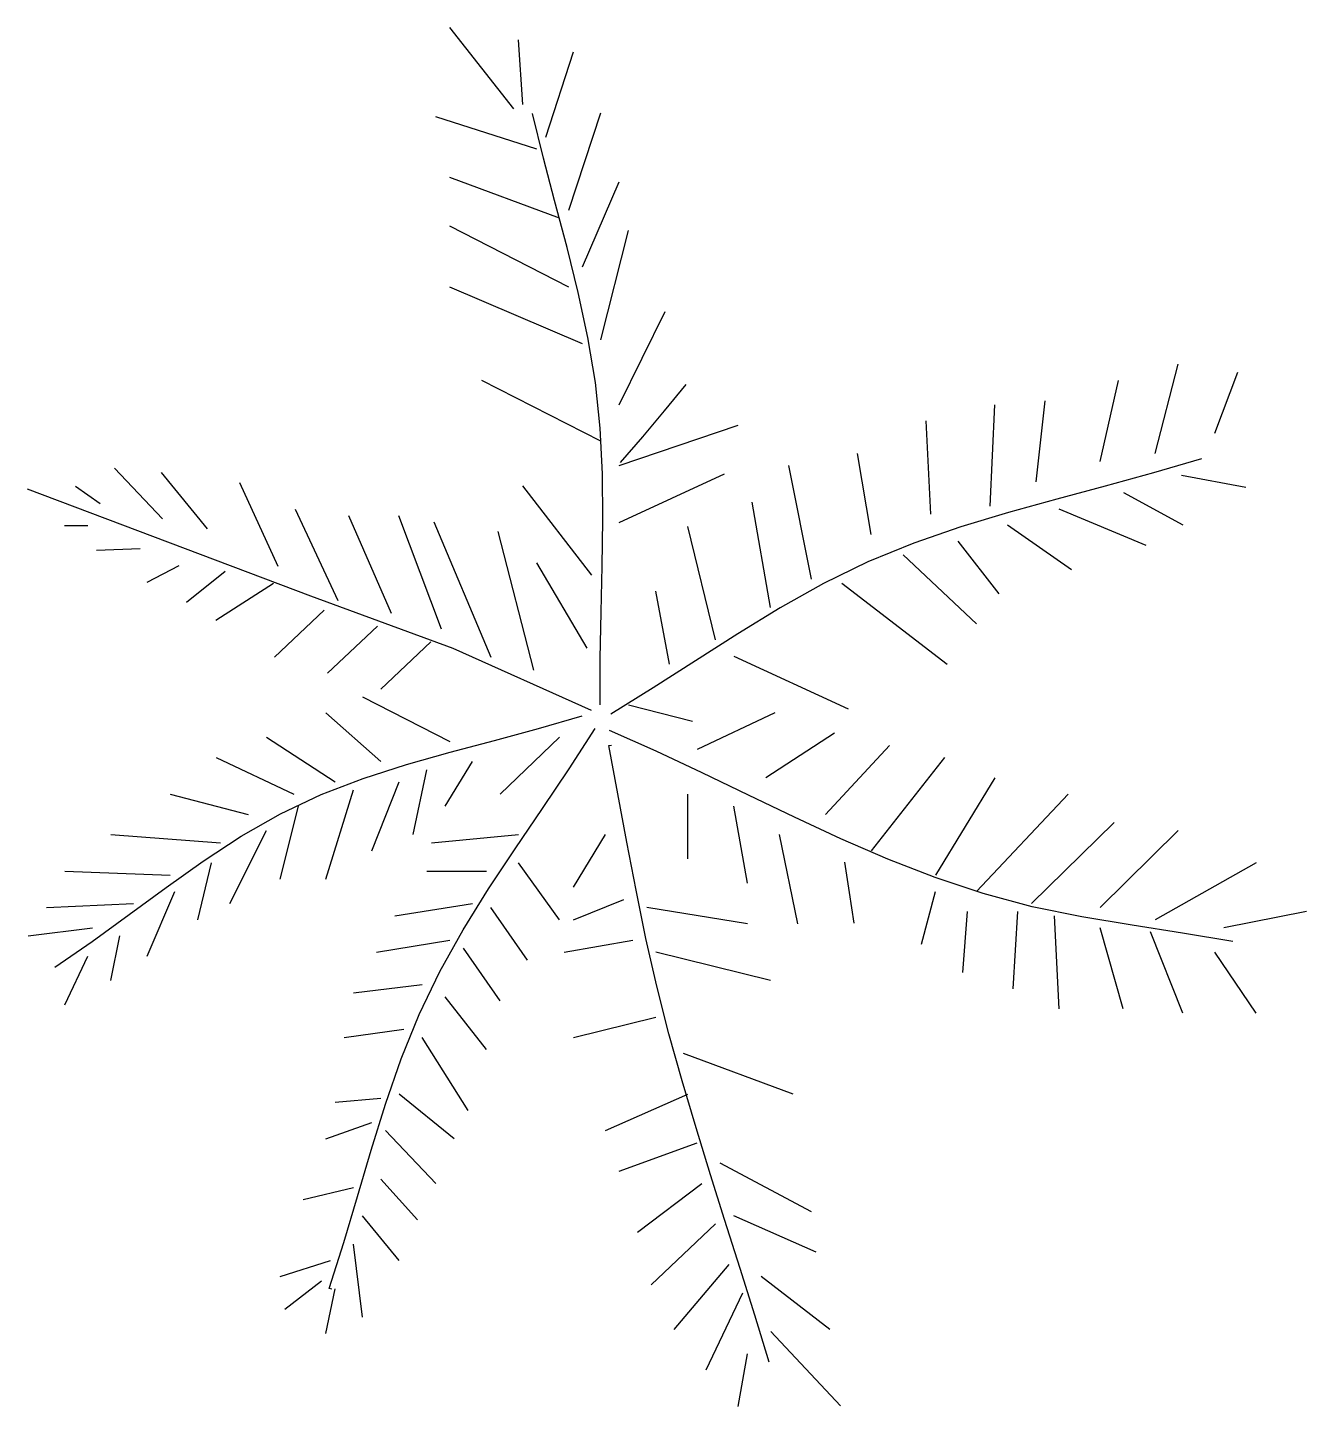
# Model space of a CAD drawing. Header units: millimetres. Extents: x 416.48 to 417.218, y 2585.734 to 2586.53.
import ezdxf

# ---------------------------------------------------------------- set-up
doc = ezdxf.new("R2010")
doc.units = ezdxf.units.MM
doc.header["$LTSCALE"] = 10
doc.layers.add('Vegetais', color=94, linetype='Continuous')

msp = doc.modelspace()

# ---------------------------------------------------------------- linework, layer by layer
at = {"layer": 'Vegetais'}
for p, q in [((416.76095, 2586.48275), (416.72393, 2586.52956)), ((416.76624, 2586.48509), (416.7636, 2586.52254)), ((416.77947, 2586.46637), (416.79533, 2586.51552)), ((416.77418, 2586.45935), (416.716, 2586.47807)), ((416.77808, 2586.45417), (416.77173, 2586.48004)), ((416.79269, 2586.42424), (416.8112, 2586.48041)), ((416.78449, 2586.42979), (416.77808, 2586.45417)), ((416.7874, 2586.41956), (416.72393, 2586.44297)), ((416.80062, 2586.39148), (416.82178, 2586.44062)), ((416.79169, 2586.40255), (416.78449, 2586.42979)), ((416.79269, 2586.37977), (416.72393, 2586.41488)), ((416.8112, 2586.34935), (416.82707, 2586.41254)), ((416.79811, 2586.3767), (416.79169, 2586.40255)), ((416.80062, 2586.34701), (416.72393, 2586.37977)), ((416.80372, 2586.35078), (416.79811, 2586.3767)), ((416.82178, 2586.3119), (416.84822, 2586.36573)), ((416.80808, 2586.32471), (416.80372, 2586.35078)), ((417.13118, 2586.28382), (417.14441, 2586.33531)), ((417.16556, 2586.29552), (417.17878, 2586.33063)), ((416.8112, 2586.29084), (416.74244, 2586.32595)), ((416.8108, 2586.29846), (416.80808, 2586.32471)), ((416.86033, 2586.32359), (416.84773, 2586.30832)), ((417.09945, 2586.27914), (417.11003, 2586.32595)), ((417.03598, 2586.25339), (417.03863, 2586.3119)), ((417.06243, 2586.26744), (417.06772, 2586.31424)), ((416.84773, 2586.30832), (416.83527, 2586.29329)), ((417.0016, 2586.24871), (416.99896, 2586.30254)), ((416.81208, 2586.27202), (416.8108, 2586.29846)), ((416.82178, 2586.2768), (416.89053, 2586.3002)), ((416.83527, 2586.29329), (416.82237, 2586.27862)), ((416.96722, 2586.23701), (416.95929, 2586.28382)), ((417.15785, 2586.28072), (417.13018, 2586.27257)), ((416.53041, 2586.27524), (416.55812, 2586.2461)), ((416.5842, 2586.2402), (416.55754, 2586.27282)), ((416.81233, 2586.24545), (416.81208, 2586.27202)), ((416.82178, 2586.24403), (416.8826, 2586.27212)), ((416.93285, 2586.21127), (416.91962, 2586.2768)), ((417.13018, 2586.27257), (417.10227, 2586.26494)), ((417.1464, 2586.27134), (417.18343, 2586.26432)), ((416.50803, 2586.26487), (416.5222, 2586.25495)), ((416.62486, 2586.21856), (416.60288, 2586.26684)), ((416.80591, 2586.21361), (416.76624, 2586.2651)), ((417.10227, 2586.26494), (417.07429, 2586.25747)), ((416.90905, 2586.19488), (416.89847, 2586.25573)), ((417.07429, 2586.25747), (417.04645, 2586.24977)), ((417.1128, 2586.26125), (417.14718, 2586.24253)), ((416.65962, 2586.19869), (416.63499, 2586.25136)), ((416.6904, 2586.19142), (416.66577, 2586.24773)), ((416.71914, 2586.18234), (416.69451, 2586.24773)), ((417.04645, 2586.24977), (417.0189, 2586.24144)), ((417.07546, 2586.25189), (417.1257, 2586.23083)), ((416.50166, 2586.24212), (416.51513, 2586.24216)), ((416.74787, 2586.16599), (416.71503, 2586.2441)), ((416.7725, 2586.15873), (416.75198, 2586.23865)), ((416.81195, 2586.2188), (416.81233, 2586.24545)), ((416.87731, 2586.17616), (416.86145, 2586.24169)), ((417.0189, 2586.24144), (416.99181, 2586.2321)), ((417.04591, 2586.24251), (417.08294, 2586.21676)), ((416.99181, 2586.2321), (416.96537, 2586.22131)), ((417.01715, 2586.23317), (417.04095, 2586.20274)), ((416.52014, 2586.22805), (416.54519, 2586.22895)), ((416.98574, 2586.22531), (417.02805, 2586.18552)), ((416.54925, 2586.20959), (416.56774, 2586.21905)), ((416.5721, 2586.19789), (416.5943, 2586.21588)), ((416.80327, 2586.17148), (416.77418, 2586.22063)), ((416.81131, 2586.19218), (416.81195, 2586.2188)), ((416.96537, 2586.22131), (416.93973, 2586.20874)), ((416.6222, 2586.20877), (416.58891, 2586.18733)), ((416.93973, 2586.20874), (416.91475, 2586.19467)), ((416.95026, 2586.20897), (417.01108, 2586.16216)), ((416.85087, 2586.16212), (416.84293, 2586.20425)), ((416.65155, 2586.19343), (416.62281, 2586.16618)), ((416.81077, 2586.16539), (416.81131, 2586.19218)), ((416.91475, 2586.19467), (416.89018, 2586.17961)), ((416.68219, 2586.18416), (416.65346, 2586.15691)), ((416.71298, 2586.17507), (416.68425, 2586.14783)), ((416.89018, 2586.17961), (416.86583, 2586.16406)), ((416.8107, 2586.13875), (416.81077, 2586.16539)), ((416.86583, 2586.16406), (416.84147, 2586.14848)), ((416.88789, 2586.1668), (416.954, 2586.13637)), ((416.67369, 2586.1434), (416.72393, 2586.11765)), ((416.84147, 2586.14848), (416.8169, 2586.13336)), ((416.82707, 2586.13872), (416.86409, 2586.12935)), ((416.65253, 2586.13403), (416.68426, 2586.10595)), ((416.77522, 2586.12504), (416.8004, 2586.13245)), ((416.91169, 2586.13403), (416.86673, 2586.11297)), ((416.61815, 2586.11999), (416.65782, 2586.09425)), ((416.74978, 2586.11817), (416.77522, 2586.12504)), ((416.75302, 2586.08723), (416.7874, 2586.11999)), ((416.79286, 2586.10179), (416.80789, 2586.1251)), ((416.84305, 2586.112), (416.81617, 2586.12395)), ((416.94607, 2586.12233), (416.9064, 2586.09659)), ((416.69895, 2586.10423), (416.72429, 2586.11138)), ((416.72429, 2586.11138), (416.74978, 2586.11817)), ((416.81571, 2586.11516), (416.81727, 2586.11546)), ((416.82106, 2586.08736), (416.81571, 2586.11516)), ((416.86975, 2586.09946), (416.84305, 2586.112)), ((416.9778, 2586.11531), (416.94078, 2586.07552)), ((416.58906, 2586.10829), (416.63402, 2586.08723)), ((416.674, 2586.09624), (416.69895, 2586.10423)), ((416.72129, 2586.08021), (416.73715, 2586.10595)), ((417.00954, 2586.10829), (416.96722, 2586.05446)), ((416.64966, 2586.08693), (416.674, 2586.09624)), ((416.70278, 2586.06382), (416.71071, 2586.10127)), ((416.77742, 2586.07883), (416.79286, 2586.10179)), ((416.89635, 2586.08665), (416.86975, 2586.09946)), ((417.03863, 2586.09659), (417.00425, 2586.04042)), ((416.65253, 2586.03808), (416.6684, 2586.08957)), ((416.67898, 2586.05446), (416.69484, 2586.09425)), ((416.56262, 2586.08723), (416.60757, 2586.07552)), ((416.62609, 2586.03808), (416.63666, 2586.08021)), ((416.62618, 2586.07581), (416.64966, 2586.08693)), ((416.82625, 2586.05953), (416.82106, 2586.08736)), ((416.86145, 2586.04978), (416.86145, 2586.08723)), ((416.89582, 2586.03574), (416.88789, 2586.08021)), ((416.92302, 2586.07387), (416.89635, 2586.08665)), ((417.08094, 2586.08723), (417.02805, 2586.03106)), ((416.6036, 2586.06283), (416.62618, 2586.07581)), ((416.76173, 2586.05566), (416.77742, 2586.07883)), ((416.94979, 2586.06145), (416.92302, 2586.07387)), ((416.52824, 2586.06382), (416.59171, 2586.05914)), ((416.597, 2586.02404), (416.61815, 2586.06616)), ((416.71335, 2586.05914), (416.7636, 2586.06382)), ((416.79533, 2586.0334), (416.81384, 2586.06382)), ((416.92491, 2586.01233), (416.91433, 2586.06382)), ((417.10738, 2586.07084), (417.05978, 2586.02404)), ((417.14441, 2586.06616), (417.09945, 2586.0217)), ((416.58169, 2586.04849), (416.6036, 2586.06283)), ((416.7464, 2586.03245), (416.76173, 2586.05566)), ((416.83155, 2586.0317), (416.82625, 2586.05953)), ((416.97677, 2586.04972), (416.94979, 2586.06145)), ((416.56021, 2586.03329), (416.58169, 2586.04849)), ((416.9548, 2586.03032), (416.95197, 2586.04786)), ((417.00407, 2586.03903), (416.97677, 2586.04972)), ((416.50179, 2586.04276), (416.56262, 2586.04042)), ((416.57849, 2586.01467), (416.58642, 2586.04744)), ((416.71071, 2586.04276), (416.74509, 2586.04276)), ((416.7874, 2586.01467), (416.7636, 2586.04744)), ((417.18936, 2586.04744), (417.13118, 2586.01467)), ((416.53886, 2586.01766), (416.56021, 2586.03329)), ((416.73177, 2586.00891), (416.7464, 2586.03245)), ((416.83719, 2586.00396), (416.83155, 2586.0317)), ((417.0318, 2586.02974), (417.00407, 2586.03903)), ((416.49122, 2586.0217), (416.54146, 2586.02404)), ((416.5494, 2585.99361), (416.56526, 2586.03106)), ((416.6922, 2586.01701), (416.73715, 2586.02404)), ((416.79533, 2586.01467), (416.82442, 2586.02638)), ((416.95745, 2586.01272), (416.9548, 2586.03032)), ((416.99631, 2586.00063), (417.00425, 2586.03106)), ((417.06007, 2586.02223), (417.0318, 2586.02974)), ((416.51762, 2586.00221), (416.53886, 2586.01766)), ((416.76889, 2585.99127), (416.74773, 2586.0217)), ((416.89582, 2586.01233), (416.83764, 2586.0217)), ((417.02011, 2585.98425), (417.02276, 2586.01936)), ((417.0492, 2585.97489), (417.05185, 2586.01936)), ((417.08883, 2586.01638), (417.06007, 2586.02223)), ((417.07565, 2585.96319), (417.073, 2586.01701)), ((417.11787, 2586.01154), (417.08883, 2586.01638)), ((417.21845, 2586.01936), (417.17085, 2586.00999)), ((416.48064, 2586.00531), (416.51766, 2586.00999)), ((416.71825, 2585.98483), (416.73177, 2586.00891)), ((417.11267, 2585.96319), (417.09945, 2586.00999)), ((417.14699, 2586.00703), (417.11787, 2586.01154)), ((416.49605, 2585.98724), (416.51762, 2586.00221)), ((416.52824, 2585.97957), (416.53353, 2586.00531)), ((416.68162, 2585.99595), (416.72393, 2586.00297)), ((416.79004, 2585.99595), (416.82971, 2586.00297)), ((416.84344, 2585.97635), (416.83719, 2586.00396)), ((417.14705, 2585.96085), (417.12854, 2586.00765)), ((417.17601, 2586.00219), (417.14699, 2586.00703)), ((416.50179, 2585.96553), (416.51502, 2585.99361)), ((416.75302, 2585.96787), (416.73187, 2585.99829)), ((416.90905, 2585.97957), (416.84293, 2585.99595)), ((417.18936, 2585.96085), (417.16556, 2585.99595)), ((416.70628, 2585.96001), (416.71825, 2585.98483)), ((416.6684, 2585.97255), (416.70806, 2585.97723)), ((416.85044, 2585.94894), (416.84344, 2585.97635)), ((416.74509, 2585.93978), (416.72129, 2585.97021)), ((416.69598, 2585.93442), (416.70628, 2585.96001)), ((416.79533, 2585.9468), (416.84293, 2585.95851)), ((416.66311, 2585.9468), (416.69749, 2585.95148)), ((416.73451, 2585.90468), (416.70806, 2585.9468)), ((416.85805, 2585.92168), (416.85044, 2585.94894)), ((416.92227, 2585.91404), (416.8588, 2585.93744)), ((416.68691, 2585.90825), (416.69598, 2585.93442)), ((416.86611, 2585.89454), (416.85805, 2585.92168)), ((416.72658, 2585.88829), (416.69484, 2585.91404)), ((416.81384, 2585.89297), (416.86145, 2585.91404)), ((416.65782, 2585.90936), (416.68426, 2585.9117)), ((416.67865, 2585.88172), (416.68691, 2585.90825)), ((416.65253, 2585.88829), (416.67898, 2585.89766)), ((416.716, 2585.86255), (416.68691, 2585.89297)), ((416.87447, 2585.86748), (416.86611, 2585.89454)), ((416.67075, 2585.85501), (416.67865, 2585.88172)), ((416.82178, 2585.86957), (416.86673, 2585.88595)), ((416.93285, 2585.84617), (416.87996, 2585.87425)), ((416.70542, 2585.84149), (416.68426, 2585.86489)), ((416.88264, 2585.84165), (416.87447, 2585.86748)), ((416.63931, 2585.85319), (416.6684, 2585.86021)), ((416.83236, 2585.83446), (416.86938, 2585.86255)), ((416.66282, 2585.82838), (416.67075, 2585.85501)), ((416.69484, 2585.81808), (416.67369, 2585.84383)), ((416.8916, 2585.8134), (416.88264, 2585.84165)), ((416.93549, 2585.82276), (416.88789, 2585.84383)), ((416.84029, 2585.80404), (416.87731, 2585.83915)), ((416.65442, 2585.80194), (416.66282, 2585.82838)), ((416.67369, 2585.78532), (416.6684, 2585.82744)), ((416.62609, 2585.80872), (416.65518, 2585.81808)), ((416.85351, 2585.7783), (416.88525, 2585.81574)), ((416.90005, 2585.78643), (416.8916, 2585.8134)), ((416.62873, 2585.79), (416.64989, 2585.80638)), ((416.65253, 2585.77596), (416.65782, 2585.8017)), ((416.65593, 2585.80146), (416.65442, 2585.80194)), ((416.94342, 2585.7783), (416.90376, 2585.80872)), ((416.87202, 2585.75489), (416.89318, 2585.79936)), ((416.90829, 2585.75934), (416.90005, 2585.78643)), ((416.9496, 2585.73415), (416.90925, 2585.777)), ((416.89053, 2585.73383), (416.89582, 2585.76425))]:
    msp.add_line(p, q, dxfattribs=at)
at = {"layer": 'Vegetais', "flags": 128}
msp.add_lwpolyline([(416.8057, 2586.13549), (416.72585, 2586.17114), (416.64383, 2586.20136), (416.48028, 2586.26318)], dxfattribs=at)

doc.saveas('drawing.dxf')
